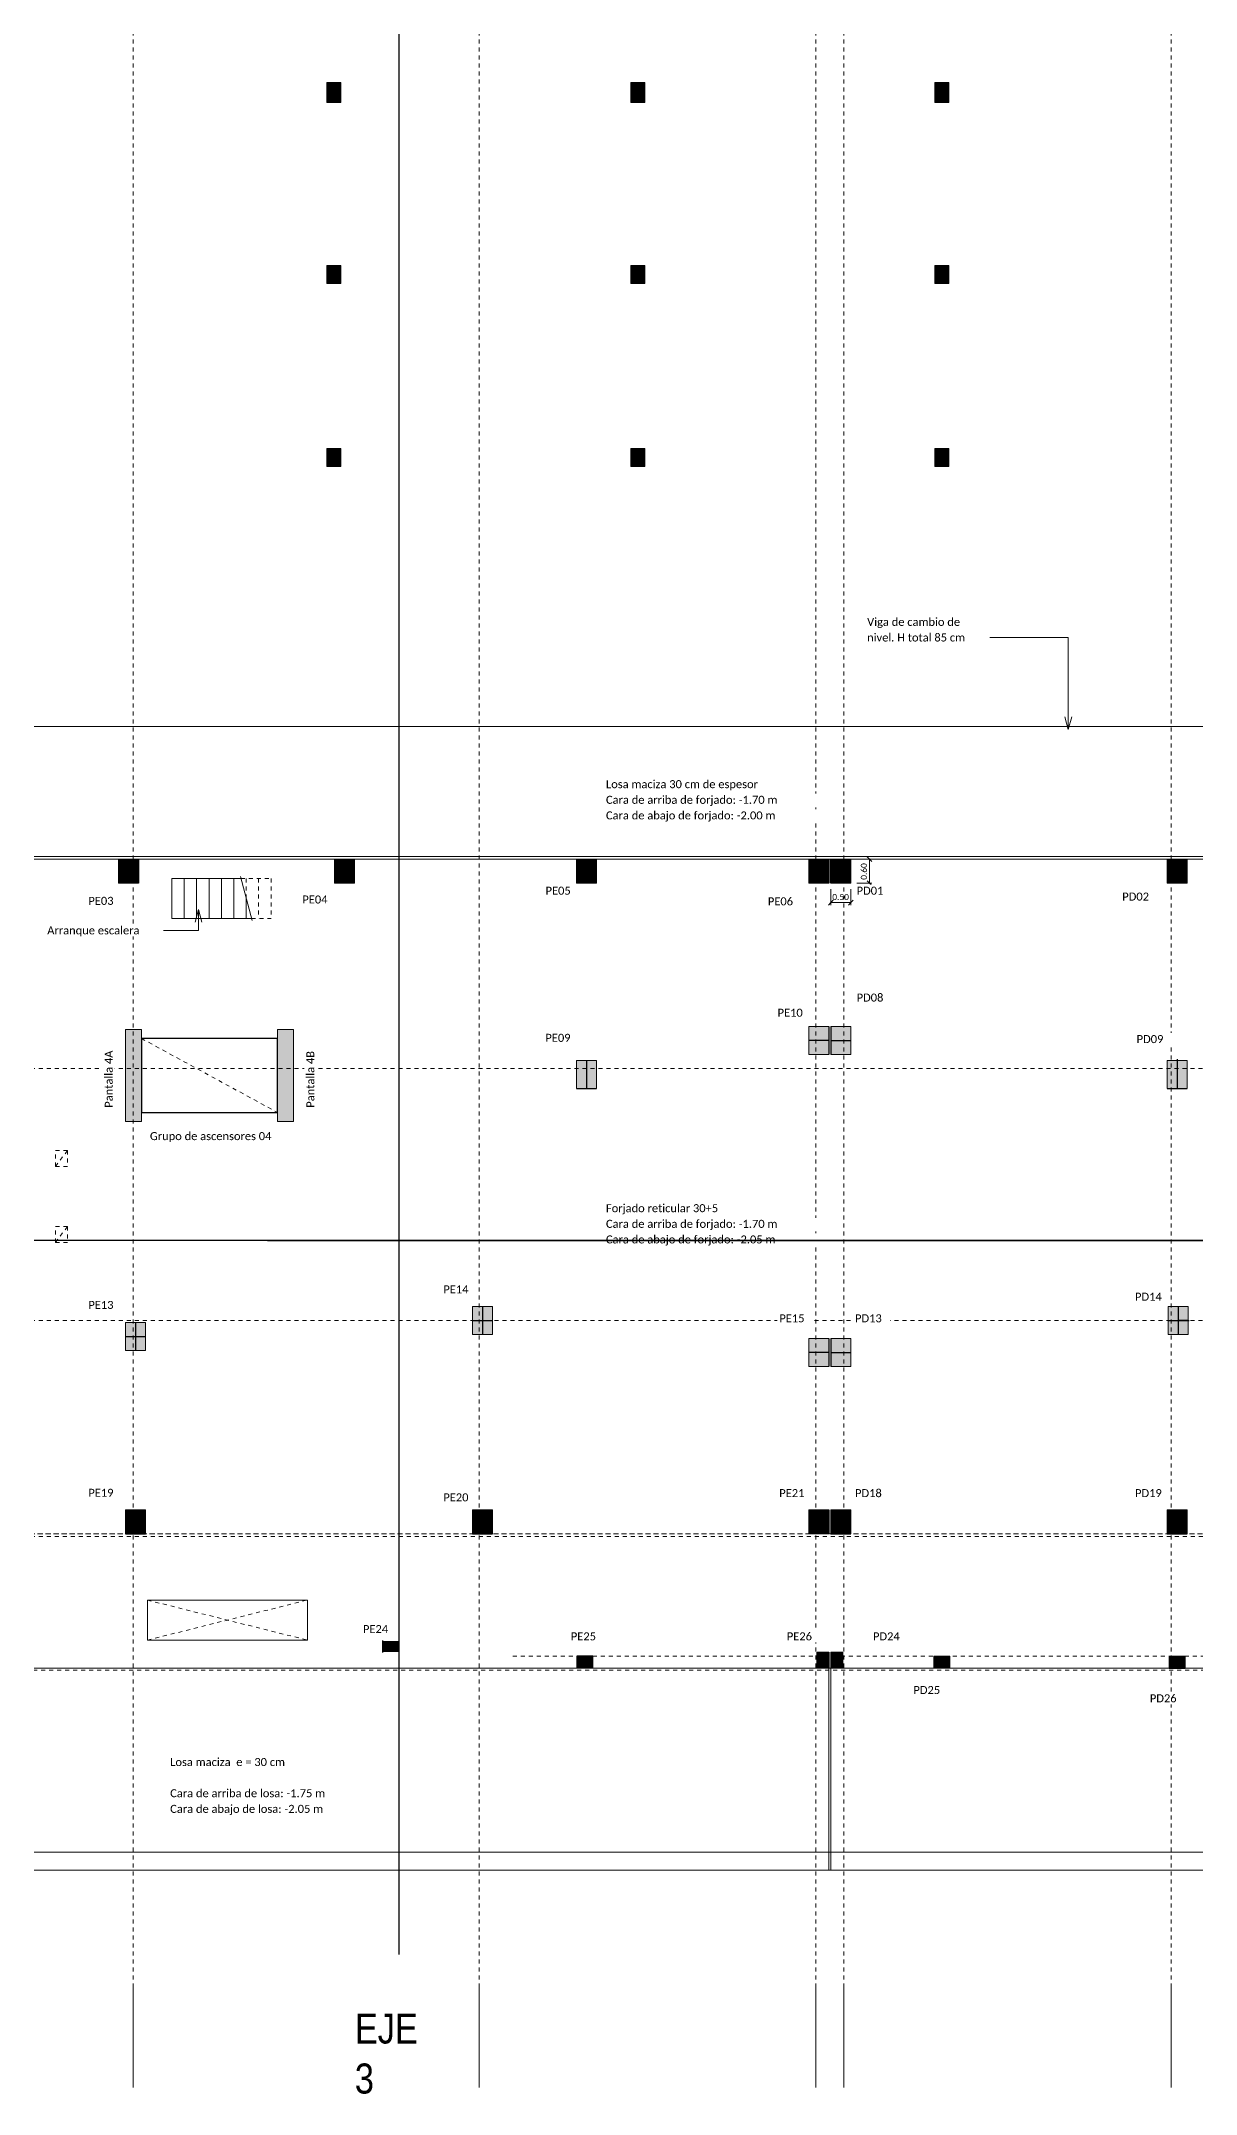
# Model space of a CAD drawing. Header units: millimetres. Extents: x -65 to 53, y -59 to 44.
# Drawn here: x -17.4 to 11.5, y -58.4 to -7.1 of the extents above; entities that cross this region are included whole.
import ezdxf

# ---------------------------------------------------------------- set-up
doc = ezdxf.new("R2010")
doc.units = ezdxf.units.MM
doc.linetypes.add('Trazo general', pattern=[0.001875, 0.00125, -0.000625])
for name, color, linetype, lineweight, true_color in [('0-AR-TXT-1', 5, 'Continuous', 5, 0x0000ff), ('0-AR-TXT-2', 1, 'Continuous', 5, 0xff0000), ('00-AUX-3', 7, 'Continuous', 25, 0xff8000), ('00-AUX-4', 7, 'Trazo general', 5, 0xa80000), ('00-AUX-5', 5, 'Trazo general', 5, 0x0000ff), ('1-AR-PILARES-1', 7, 'Continuous', 5, 0xc0c0c0), ('CS-COTAS-2', 7, 'Continuous', 5, 0x544282), ('REJILLA-1', 7, 'Continuous', 5, 0x008080), ('REJILLA-2', 7, 'Trazo general', 5, 0x008080)]:
    doc.layers.add(name, color=color, linetype=linetype, lineweight=lineweight, true_color=true_color)
for name, color, linetype, lineweight in [('00-AUX-1', 7, 'Trazo general', 5), ('00-AUX-2', 7, 'Continuous', 5), ('1-AR-ESCALERA', 7, 'Continuous', 5), ('1-AR-ESCALERA-1', 7, 'Trazo general', 5), ('1-AR-PILARES', 7, 'Continuous', 5), ('1-AR-VISTA', 7, 'Continuous', 5), ('CS-COTAS-100', 7, 'Continuous', 5)]:
    doc.layers.add(name, color=color, linetype=linetype, lineweight=lineweight)
doc.layers.add('EJES DE REPLANTEO', color=30, linetype='Continuous')
doc.styles.add('Calibri', font='calibri.ttf', dxfattribs={"height": 0.2})
doc.styles.add('Calibri_1', font='calibri.ttf', dxfattribs={"height": 0.15})
doc.styles.add('FS_Technic', font='technic_.ttf', dxfattribs={"height": 2.5})
doc.dimstyles.new('AIC_replanteo', dxfattribs={"dimscale": 0.3048, "dimtxt": 0.176602, "dimasz": 0.393701, "dimexe": 0.19685, "dimexo": 0.492126, "dimgap": 0.032808, "dimtad": 1, "dimrnd": 0.01, "dimzin": 0, "dimdsep": 46, "dimtxsty": 'Calibri_1', "dimblk1": 'OBLIQUE', "dimblk2": 'OBLIQUE', "dimsah": 1, "dimcen": 0.09, "dimazin": 0, "dimtfac": 1, "dimtdec": 4, "dimtix": 1, "dimtmove": 0, "dimatfit": 3, "dimfxl": 1, "dimtvp": 1, "dimtolj": 1, "dimtzin": 0, "dimarcsym": 2})

# ---------------------------------------------------------------- blocks, each defined once
blk = doc.blocks.new('DIMBLOCK73-Semi-sotano - forjado 02- STR')
at = {"layer": 'CS-COTAS-100', "color": 187, "lineweight": 15, "true_color": 0x544282, "transparency": 16777216}
for p, q in [((2.335, -28.657), (2.275, -28.717)), ((2.335, -28.657), (2.395, -28.597)), ((2.835, -28.657), (2.775, -28.717)), ((2.835, -28.657), (2.895, -28.597))]:
    blk.add_line(p, q, dxfattribs=at)
at = {"layer": 'CS-COTAS-100', "color": 187, "true_color": 0x544282, "transparency": 16777216}
for p, q in [((2.335, -28.657), (2.335, -28.322)), ((2.335, -28.657), (2.835, -28.657)), ((2.335, -28.657), (2.335, -28.717)), ((2.835, -28.657), (2.835, -28.322)), ((2.835, -28.657), (2.835, -28.717))]:
    blk.add_line(p, q, dxfattribs=at)
at = {"layer": 'CS-COTAS-100', "color": 0, "transparency": 16777216, "insert": (2.372, -28.44), "char_height": 0.15, "width": 0.5107, "attachment_point": 1, "line_spacing_factor": 1.158048, "style": 'Calibri_1'}
blk.add_mtext('0.50', dxfattribs=at)
blk = doc.blocks.new('_Oblique')
at = {"color": 0, "linetype": 'ByBlock', "lineweight": -2}
blk.add_line((-0.5, -0.5), (0.5, 0.5), dxfattribs=at)
blk = doc.blocks.new('DIMBLOCK74-Semi-sotano - forjado 02- STR')
at = {"layer": 'CS-COTAS-100', "color": 187, "true_color": 0x544282, "transparency": 16777216}
for p, q in [((3.303, -27.572), (2.985, -27.572)), ((3.303, -27.572), (3.303, -28.172)), ((3.303, -27.572), (3.363, -27.572)), ((3.303, -28.172), (2.985, -28.172)), ((3.303, -28.172), (3.363, -28.172))]:
    blk.add_line(p, q, dxfattribs=at)
at = {"layer": 'CS-COTAS-100', "color": 187, "lineweight": 15, "true_color": 0x544282, "transparency": 16777216}
for p, q in [((3.303, -27.572), (3.243, -27.512)), ((3.303, -27.572), (3.363, -27.632)), ((3.303, -28.172), (3.243, -28.112)), ((3.303, -28.172), (3.363, -28.232))]:
    blk.add_line(p, q, dxfattribs=at)
at = {"layer": 'CS-COTAS-100', "color": 0, "transparency": 16777216, "insert": (3.085, -28.085), "char_height": 0.15, "width": 0.5107, "attachment_point": 1, "rotation": 90, "line_spacing_factor": 1.158048, "style": 'Calibri_1'}
blk.add_mtext('0.60', dxfattribs=at)
blk = doc.blocks.new('zw$7473')
at = {"layer": 'EJES DE REPLANTEO'}
for p, q in [((-27.948, -79.782), (-27.948, 15.611)), ((26.908, -61.93), (-62.197, -61.93)), ((-31.24, -61.93), (26.908, -61.93))]:
    blk.add_line(p, q, dxfattribs=at)
at = {"layer": 'EJES DE REPLANTEO', "insert": (-29.056, -81.255), "char_height": 0.75, "width": 0.59784, "attachment_point": 1, "style": 'FS_Technic'}
blk.add_mtext('EJE 3', dxfattribs=at)

msp = doc.modelspace()

# ---------------------------------------------------------------- hatches: boundary and pattern name
at = {"layer": '1-AR-PILARES-1'}
for points in [[(-9.915, -8.652), (-9.915, -8.152), (-10.265, -8.152), (-10.265, -8.652)], [(-2.315, -8.652), (-2.315, -8.152), (-2.665, -8.152), (-2.665, -8.652)], [(5.285, -8.652), (5.285, -8.152), (4.935, -8.152), (4.935, -8.652)], [(-10.265, -13.177), (-9.915, -13.177), (-9.915, -12.727), (-10.265, -12.727)], [(-2.665, -13.177), (-2.315, -13.177), (-2.315, -12.727), (-2.665, -12.727)], [(4.935, -13.177), (5.285, -13.177), (5.285, -12.727), (4.935, -12.727)], [(-10.265, -17.752), (-9.915, -17.752), (-9.915, -17.302), (-10.265, -17.302)], [(-2.665, -17.752), (-2.315, -17.752), (-2.315, -17.302), (-2.665, -17.302)], [(4.935, -17.752), (5.285, -17.752), (5.285, -17.302), (4.935, -17.302)], [(-15.475, -28.172), (-14.975, -28.172), (-14.975, -27.572), (-15.475, -27.572)], [(-10.075, -28.172), (-9.575, -28.172), (-9.575, -27.572), (-10.075, -27.572)], [(-4.02, -28.172), (-3.52, -28.172), (-3.52, -27.572), (-4.02, -27.572)], [(1.785, -28.172), (2.285, -28.172), (2.285, -27.572), (1.785, -27.572)], [(2.335, -28.172), (2.835, -28.172), (2.835, -27.572), (2.335, -27.572)], [(10.74, -28.172), (11.24, -28.172), (11.24, -27.572), (10.74, -27.572)], [(1.785, -32.452), (2.285, -32.452), (2.285, -31.752), (1.785, -31.752)], [(2.335, -32.452), (2.835, -32.452), (2.835, -31.752), (2.335, -31.752)], [(-15.3, -34.127), (-14.9, -34.127), (-14.9, -31.827), (-15.3, -31.827)], [(-11.5, -34.127), (-11.1, -34.127), (-11.1, -31.827), (-11.5, -31.827), (-11.5, -31.902)], [(-4.02, -33.302), (-3.52, -33.302), (-3.52, -32.602), (-4.02, -32.602)], [(10.74, -33.302), (11.24, -33.302), (11.24, -32.602), (10.74, -32.602)], [(-6.62, -39.452), (-6.12, -39.452), (-6.12, -38.752), (-6.62, -38.752)], [(10.765, -39.452), (11.265, -39.452), (11.265, -38.752), (10.765, -38.752)], [(-15.3, -39.852), (-14.8, -39.852), (-14.8, -39.152), (-15.3, -39.152)], [(1.785, -40.252), (2.285, -40.252), (2.285, -39.552), (1.785, -39.552)], [(2.335, -40.252), (2.835, -40.252), (2.835, -39.552), (2.335, -39.552)], [(-14.8, -44.432), (-14.8, -43.832), (-15.3, -43.832), (-15.3, -44.432)], [(-6.62, -44.432), (-6.12, -44.432), (-6.12, -43.832), (-6.62, -43.832)], [(1.785, -44.432), (2.285, -44.432), (2.285, -43.832), (1.785, -43.832)], [(2.335, -44.432), (2.835, -44.432), (2.835, -43.832), (2.335, -43.832)], [(10.74, -44.432), (11.24, -44.432), (11.24, -43.832), (10.74, -43.832)], [(-8.475, -47.377), (-8.475, -47.127), (-8.875, -47.127), (-8.875, -47.377)], [(-3.615, -47.792), (-3.615, -47.492), (-4.015, -47.492), (-4.015, -47.792)], [(2.285, -47.792), (2.285, -47.392), (1.985, -47.392), (1.985, -47.792)], [(2.635, -47.792), (2.635, -47.392), (2.335, -47.392), (2.335, -47.792)], [(5.31, -47.792), (5.31, -47.492), (4.91, -47.492), (4.91, -47.792)], [(10.79, -47.792), (11.19, -47.792), (11.19, -47.492), (10.79, -47.492)]]:
    msp.add_hatch(color=256, dxfattribs=at).paths.add_polyline_path(points)

# ---------------------------------------------------------------- linework, layer by layer
at = {"layer": '0-AR-TXT-1'}
for p, q in [((6.141, -22.028), (5.729, -22.028)), ((8.271, -22.028), (6.141, -22.028)), ((8.271, -24.327), (8.271, -22.028)), ((8.271, -24.327), (8.186, -24.009)), ((8.271, -24.327), (8.357, -24.009)), ((-13.474, -28.831), (-13.56, -29.148)), ((-13.474, -28.831), (-13.389, -29.148)), ((-13.474, -28.831), (-13.474, -29.35)), ((-14.357, -29.35), (-14.901, -29.35)), ((-13.474, -29.35), (-14.357, -29.35))]:
    msp.add_line(p, q, dxfattribs=at)
at = {"layer": '00-AUX-1'}
for p, q in [((-11.5, -32.052), (-14.9, -32.052)), ((-14.9, -32.052), (-11.5, -33.902)), ((-14.9, -33.902), (-11.5, -33.902)), ((-17.052, -35.252), (-16.75, -34.852)), ((-17.052, -35.252), (-17.052, -34.852)), ((-17.052, -34.852), (-16.75, -34.852)), ((-16.75, -34.852), (-16.75, -35.252)), ((-16.75, -35.252), (-17.052, -35.252)), ((-17.052, -37.152), (-16.75, -36.752)), ((-17.052, -37.152), (-17.052, -36.752)), ((-17.052, -36.752), (-16.75, -36.752)), ((-16.75, -36.752), (-16.75, -37.152)), ((-16.75, -37.152), (-17.052, -37.152)), ((-14.752, -47.092), (-10.752, -46.092)), ((-14.752, -46.092), (-10.752, -47.092))]:
    msp.add_line(p, q, dxfattribs=at)
at = {"layer": '00-AUX-2'}
for p, q in [((-31.161, -52.842), (43.26, -52.842)), ((-30.84, -52.392), (42.81, -52.392))]:
    msp.add_line(p, q, dxfattribs=at)
at = {"layer": '00-AUX-3'}
for p, q in [((-15.475, -27.572), (-14.975, -27.572)), ((-14.975, -27.572), (-14.975, -28.172)), ((-10.075, -27.572), (-9.575, -27.572)), ((-10.075, -27.572), (-10.075, -28.172)), ((-4.02, -27.572), (-3.52, -27.572)), ((-3.77, -27.572), (-3.77, -28.172)), ((1.785, -27.572), (2.285, -27.572)), ((2.285, -27.572), (2.285, -28.172)), ((2.335, -28.172), (2.335, -27.572)), ((2.335, -27.572), (2.835, -27.572)), ((10.74, -27.572), (11.24, -27.572)), ((10.99, -27.572), (10.99, -28.172)), ((2.285, -31.752), (2.285, -32.452)), ((2.335, -31.752), (2.335, -32.452)), ((-14.9, -32.052), (-14.9, -33.902)), ((-11.5, -32.052), (-14.9, -32.052)), ((-11.5, -33.902), (-11.5, -32.052)), ((2.285, -32.102), (1.785, -32.102)), ((2.335, -32.102), (2.835, -32.102)), ((-3.77, -32.602), (-3.77, -33.302)), ((10.99, -32.572), (10.99, -33.302)), ((-4.02, -33.302), (-3.52, -33.302)), ((10.74, -33.302), (11.24, -33.302)), ((-14.9, -33.902), (-11.5, -33.902)), ((-6.37, -38.752), (-6.37, -39.452)), ((11.015, -38.752), (11.015, -39.452)), ((-15.3, -39.502), (-14.8, -39.502)), ((-15.05, -39.152), (-15.05, -39.852)), ((-6.62, -39.102), (-6.12, -39.102)), ((10.765, -39.102), (11.29, -39.102)), ((11.265, -39.102), (11.015, -39.102)), ((2.285, -39.902), (1.785, -39.902)), ((2.285, -39.552), (2.285, -40.252)), ((2.335, -39.552), (2.335, -40.252)), ((2.335, -39.902), (2.835, -39.902)), ((-15.05, -44.432), (-15.05, -43.832)), ((-6.37, -44.432), (-6.37, -43.832)), ((2.285, -43.832), (2.285, -44.432)), ((2.335, -43.832), (2.335, -44.432)), ((10.99, -44.432), (10.99, -43.832)), ((-15.3, -44.432), (-14.8, -44.432)), ((-6.62, -44.432), (-6.12, -44.432)), ((2.285, -44.432), (1.775, -44.432)), ((2.335, -44.432), (2.835, -44.432)), ((10.74, -44.432), (11.24, -44.432)), ((-8.875, -47.102), (-8.875, -47.402)), ((-8.875, -47.252), (-8.475, -47.252)), ((-3.614, -47.492), (-4.015, -47.492)), ((-4.015, -47.492), (-4.015, -47.795)), ((2.285, -47.392), (2.285, -47.792)), ((2.335, -47.392), (2.335, -47.792)), ((4.91, -47.492), (5.31, -47.492)), ((5.11, -47.492), (5.11, -47.792)), ((10.99, -47.792), (10.99, -47.492)), ((2.285, -47.792), (1.985, -47.792)), ((2.635, -47.792), (2.335, -47.792)), ((10.79, -47.792), (11.19, -47.792))]:
    msp.add_line(p, q, dxfattribs=at)
at = {"layer": '00-AUX-4'}
for p, q in [((-5.615, -47.492), (35.185, -47.492)), ((-5.615, -47.792), (35.185, -47.792))]:
    msp.add_line(p, q, dxfattribs=at)
at = {"layer": '00-AUX-5'}
for p, q in [((-32.56, -27.502), (26.26, -27.502)), ((-32.56, -27.572), (26.26, -27.572)), ((-33.902, -44.432), (43.26, -44.432)), ((-33.867, -44.502), (43.26, -44.502)), ((-32.406, -47.842), (43.26, -47.842)), ((43.26, -52.842), (-31.161, -52.842))]:
    msp.add_line(p, q, dxfattribs=at)
at = {"layer": '1-AR-ESCALERA'}
for p, q in [((-14.14, -28.052), (-14.14, -29.052)), ((-14.14, -28.052), (-12.414, -28.052)), ((-14.14, -28.052), (-14.14, -29.052)), ((-13.83, -28.052), (-13.83, -29.052)), ((-13.52, -28.052), (-13.52, -29.052)), ((-13.21, -28.052), (-13.21, -29.052)), ((-12.9, -28.052), (-12.9, -29.052)), ((-12.59, -28.052), (-12.59, -29.052)), ((-12.133, -29.1), (-12.427, -28.004)), ((-12.28, -28.552), (-12.28, -29.052)), ((-14.14, -29.052), (-12.146, -29.052))]:
    msp.add_line(p, q, dxfattribs=at)
at = {"layer": '1-AR-ESCALERA-1'}
for p, q in [((-12.414, -28.052), (-11.66, -28.052)), ((-12.28, -28.052), (-12.28, -28.552)), ((-11.97, -28.052), (-11.97, -29.052)), ((-11.66, -28.052), (-11.66, -29.052)), ((-12.146, -29.052), (-11.66, -29.052))]:
    msp.add_line(p, q, dxfattribs=at)
at = {"layer": '1-AR-PILARES'}
for p, q in [((-10.265, -8.152), (-10.265, -8.652)), ((-9.915, -8.152), (-10.265, -8.152)), ((-9.915, -8.652), (-9.915, -8.152)), ((-2.665, -8.152), (-2.665, -8.652)), ((-2.315, -8.152), (-2.665, -8.152)), ((-2.315, -8.652), (-2.315, -8.152)), ((4.935, -8.152), (4.935, -8.652)), ((5.285, -8.152), (4.935, -8.152)), ((5.285, -8.652), (5.285, -8.152)), ((-10.265, -8.652), (-9.915, -8.652)), ((-2.665, -8.652), (-2.315, -8.652)), ((4.935, -8.652), (5.285, -8.652)), ((-10.265, -12.727), (-10.265, -13.177)), ((-9.915, -12.727), (-10.265, -12.727)), ((-9.915, -13.177), (-9.915, -12.727)), ((-2.665, -12.727), (-2.665, -13.177)), ((-2.315, -12.727), (-2.665, -12.727)), ((-2.315, -13.177), (-2.315, -12.727)), ((4.935, -12.727), (4.935, -13.177)), ((5.285, -12.727), (4.935, -12.727)), ((5.285, -13.177), (5.285, -12.727)), ((-10.265, -13.177), (-9.915, -13.177)), ((-2.665, -13.177), (-2.315, -13.177)), ((4.935, -13.177), (5.285, -13.177)), ((-10.265, -17.302), (-10.265, -17.752)), ((-9.915, -17.302), (-10.265, -17.302)), ((-9.915, -17.752), (-9.915, -17.302)), ((-2.665, -17.302), (-2.665, -17.752)), ((-2.315, -17.302), (-2.665, -17.302)), ((-2.315, -17.752), (-2.315, -17.302)), ((4.935, -17.302), (4.935, -17.752)), ((5.285, -17.302), (4.935, -17.302)), ((5.285, -17.752), (5.285, -17.302)), ((-10.265, -17.752), (-9.915, -17.752)), ((-2.665, -17.752), (-2.315, -17.752)), ((4.935, -17.752), (5.285, -17.752)), ((-15.1, -27.572), (-15.475, -27.572)), ((-15.475, -27.572), (-15.475, -28.172)), ((-14.975, -27.572), (-15.1, -27.572)), ((-14.975, -27.752), (-14.975, -27.572)), ((-9.575, -27.572), (-10.075, -27.572)), ((-10.075, -27.572), (-10.075, -28.172)), ((-9.575, -28.172), (-9.575, -27.572)), ((-3.52, -27.572), (-4.02, -27.572)), ((-4.02, -27.572), (-4.02, -28.172)), ((-3.52, -28.172), (-3.52, -27.572)), ((2.285, -27.572), (1.785, -27.572)), ((1.785, -27.572), (1.785, -28.172)), ((2.285, -28.172), (2.285, -27.572)), ((2.835, -27.572), (2.335, -27.572)), ((2.335, -27.572), (2.335, -28.172)), ((2.835, -28.172), (2.835, -27.572)), ((11.24, -27.572), (10.74, -27.572)), ((10.74, -27.572), (10.74, -28.172)), ((11.24, -28.172), (11.24, -27.572)), ((-15.475, -28.172), (-15.1, -28.172)), ((-15.1, -28.172), (-14.98, -28.172)), ((-14.98, -28.172), (-14.975, -28.172)), ((-14.975, -28.172), (-14.975, -27.752)), ((-10.075, -28.172), (-9.575, -28.172)), ((-4.02, -28.172), (-3.52, -28.172)), ((1.785, -28.172), (2.285, -28.172)), ((2.335, -28.172), (2.835, -28.172)), ((10.74, -28.172), (11.24, -28.172)), ((2.285, -31.752), (1.785, -31.752)), ((1.785, -31.752), (1.785, -32.452)), ((2.285, -32.452), (2.285, -31.752)), ((2.835, -31.752), (2.335, -31.752)), ((2.335, -31.752), (2.335, -32.452)), ((2.835, -32.452), (2.835, -31.752)), ((-15.3, -31.827), (-15.3, -34.127)), ((-15.1, -31.827), (-15.3, -31.827)), ((-14.9, -31.827), (-15.1, -31.827)), ((-14.9, -31.902), (-14.9, -31.827)), ((-14.9, -34.127), (-14.9, -31.902)), ((-11.5, -31.827), (-11.5, -31.902)), ((-11.1, -31.827), (-11.5, -31.827)), ((-11.5, -31.902), (-11.5, -34.127)), ((-11.1, -31.902), (-11.1, -31.827)), ((-11.1, -34.127), (-11.1, -31.902)), ((-3.52, -32.602), (-4.02, -32.602)), ((-4.02, -32.602), (-4.02, -33.302)), ((-3.52, -33.302), (-3.52, -32.602)), ((1.785, -32.452), (2.285, -32.452)), ((2.335, -32.452), (2.835, -32.452)), ((11.24, -32.602), (10.74, -32.602)), ((10.74, -32.602), (10.74, -33.302)), ((11.24, -33.302), (11.24, -32.602)), ((-4.02, -33.302), (-3.52, -33.302)), ((10.74, -33.302), (11.24, -33.302)), ((-15.3, -34.127), (-14.9, -34.127)), ((-11.5, -34.127), (-11.1, -34.127)), ((-6.12, -38.752), (-6.62, -38.752)), ((-6.62, -38.752), (-6.62, -39.452)), ((-6.12, -39.452), (-6.12, -38.752)), ((11.265, -38.752), (10.765, -38.752)), ((10.765, -38.752), (10.765, -39.452)), ((11.265, -39.452), (11.265, -38.752)), ((-15.3, -39.152), (-15.3, -39.852)), ((-14.8, -39.152), (-15.3, -39.152)), ((-14.8, -39.852), (-14.8, -39.152)), ((-6.62, -39.452), (-6.12, -39.452)), ((10.765, -39.452), (11.265, -39.452)), ((-15.3, -39.852), (-14.8, -39.852)), ((2.285, -39.552), (1.785, -39.552)), ((1.785, -39.552), (1.785, -40.252)), ((2.285, -40.252), (2.285, -39.552)), ((2.835, -39.552), (2.335, -39.552)), ((2.335, -39.552), (2.335, -40.252)), ((2.835, -40.252), (2.835, -39.552)), ((1.785, -40.252), (2.285, -40.252)), ((2.335, -40.252), (2.835, -40.252)), ((-14.8, -43.832), (-15.3, -43.832)), ((-15.3, -43.832), (-15.3, -44.432)), ((-14.8, -44.432), (-14.8, -43.832)), ((-6.12, -43.832), (-6.62, -43.832)), ((-6.62, -43.832), (-6.62, -44.432)), ((-6.12, -44.432), (-6.12, -43.832)), ((1.785, -43.832), (1.785, -44.432)), ((2.285, -43.832), (1.785, -43.832)), ((2.285, -44.432), (2.285, -43.832)), ((2.335, -43.832), (2.335, -44.432)), ((2.835, -43.832), (2.335, -43.832)), ((2.835, -44.432), (2.835, -43.832)), ((11.24, -43.832), (10.74, -43.832)), ((10.74, -43.832), (10.74, -44.432)), ((11.24, -44.432), (11.24, -43.832)), ((-15.3, -44.432), (-14.8, -44.432)), ((-6.62, -44.432), (-6.12, -44.432)), ((1.785, -44.432), (2.285, -44.432)), ((2.335, -44.432), (2.835, -44.432)), ((10.74, -44.432), (11.24, -44.432)), ((-8.475, -47.127), (-8.875, -47.127)), ((-8.875, -47.127), (-8.875, -47.377)), ((-8.475, -47.377), (-8.475, -47.127)), ((-8.875, -47.377), (-8.475, -47.377)), ((-3.615, -47.492), (-4.015, -47.492)), ((-4.015, -47.492), (-4.015, -47.792)), ((-3.615, -47.792), (-3.615, -47.492)), ((1.985, -47.392), (1.985, -47.792)), ((2.285, -47.392), (1.985, -47.392)), ((2.285, -47.792), (2.285, -47.392)), ((2.335, -47.392), (2.335, -47.792)), ((2.635, -47.392), (2.335, -47.392)), ((2.635, -47.792), (2.635, -47.392)), ((5.31, -47.492), (4.91, -47.492)), ((4.91, -47.492), (4.91, -47.792)), ((5.31, -47.792), (5.31, -47.492)), ((11.19, -47.492), (10.79, -47.492)), ((10.79, -47.492), (10.79, -47.792)), ((11.19, -47.792), (11.19, -47.492)), ((-4.015, -47.792), (-3.615, -47.792)), ((1.985, -47.792), (2.285, -47.792)), ((2.335, -47.792), (2.635, -47.792)), ((4.91, -47.792), (5.31, -47.792)), ((10.79, -47.792), (11.19, -47.792))]:
    msp.add_line(p, q, dxfattribs=at)
at = {"layer": '1-AR-VISTA'}
for p, q in [((23, -24.252), (-32.52, -24.252)), ((-32.16, -27.502), (26.26, -27.502)), ((-15.475, -27.572), (-23.48, -27.572)), ((-10.075, -27.572), (-14.975, -27.572)), ((-4.02, -27.572), (-9.575, -27.572)), ((1.785, -27.572), (-3.52, -27.572)), ((2.335, -27.572), (2.285, -27.572)), ((10.74, -27.572), (2.835, -27.572)), ((19.42, -27.572), (11.24, -27.572)), ((-14.9, -32.052), (-11.5, -32.052)), ((-11.5, -33.902), (-14.9, -33.902)), ((-14.752, -46.092), (-10.752, -46.092)), ((-14.752, -47.092), (-14.752, -46.092)), ((-10.752, -46.092), (-10.752, -47.092)), ((-10.752, -47.092), (-14.752, -47.092)), ((-26.86, -47.792), (-4.015, -47.792)), ((-3.615, -47.792), (10.79, -47.792)), ((2.285, -52.842), (2.285, -47.792)), ((2.335, -47.792), (2.335, -52.842)), ((11.19, -47.792), (11.635, -47.792)), ((-31.161, -52.842), (2.285, -52.842)), ((2.335, -52.842), (43.19, -52.842))]:
    msp.add_line(p, q, dxfattribs=at)
at = {"layer": 'REJILLA-1'}
for p, q in [((-15.11, -58.279), (-15.11, -55.779)), ((-6.46, -58.279), (-6.46, -55.779)), ((1.96, -58.279), (1.96, -55.779)), ((2.66, -58.279), (2.66, -55.779)), ((10.84, -58.279), (10.84, -55.779))]:
    msp.add_line(p, q, dxfattribs=at)
at = {"layer": 'REJILLA-2'}
for p, q in [((-15.11, -55.779), (-15.11, 40.6)), ((-6.46, -55.779), (-6.46, 40.6)), ((1.96, -55.779), (1.96, 40.6)), ((2.66, -55.779), (2.66, 40.6)), ((10.84, -55.779), (10.84, 40.6)), ((-33.27, -27.572), (48.777, -27.572)), ((-33.27, -32.802), (48.777, -32.802)), ((-33.27, -39.102), (48.777, -39.102)), ((-33.27, -44.432), (48.777, -44.432))]:
    msp.add_line(p, q, dxfattribs=at)

# ---------------------------------------------------------------- texts
at = {"layer": '0-AR-TXT-1', "char_height": 0.2, "attachment_point": 1, "style": 'Calibri', "bg_fill": 3, "box_fill_scale": 1.25, "bg_fill_color": 256, "bg_fill_true_color": 13158600, "bg_fill_transparency": 0}
for s, insert, width in [('PE03', (-16.228, -28.512), 0.76962), ('PE06', (0.76, -28.524), 0.76962), ('PD08', (2.979, -30.93), 0.82574), ('PE09', (-4.802, -31.936), 0.76962), ('PE19', (-16.228, -43.31), 0.76962), ('PE25', (-4.166, -46.898), 0.76962), ('PD24', (3.388, -46.898), 0.82574), ('PD25', (4.399, -48.24), 0.82574)]:
    msp.add_mtext(s, dxfattribs=dict(at, insert=insert, width=width))
at = {"layer": '0-AR-TXT-2', "char_height": 0.2, "attachment_point": 1, "style": 'Calibri', "bg_fill": 3, "box_fill_scale": 1.25, "bg_fill_color": 256, "bg_fill_true_color": 13158600, "bg_fill_transparency": 0}
for s, insert, width in [('Losa maciza 30 cm de espesor', (-3.287, -25.595), 4.68185), ('Forjado reticular 30+5', (-3.287, -36.195), 3.44726), ('Losa maciza  e = 30 cm', (-14.182, -50.04), 3.53544), ('Cara de arriba de losa: -1.75 m', (-14.182, -50.82), 4.78607)]:
    msp.add_mtext(s, dxfattribs=dict(at, insert=insert, width=width))

# ---------------------------------------------------------------- dimensions: what is measured, and where the dimension line sits
at = {"layer": 'CS-COTAS-2'}
dim = msp.add_linear_dim(base=(3.303, -28.172), p1=(2.835, -27.572), p2=(2.835, -28.172), angle=90, dimstyle='AIC_replanteo', override={"dimpost": '<>', "dimfxl": 0.6}, dxfattribs=at)
dim.commit()
dim.dimension.update_dxf_attribs({"geometry": 'DIMBLOCK74-Semi-sotano - forjado 02- STR', "text_midpoint": (3.216, -27.872)})
dim = msp.add_linear_dim(base=(2.835, -28.657), p1=(2.335, -28.172), p2=(2.835, -28.172), dimstyle='AIC_replanteo', override={"dimpost": '<>', "dimfxl": 0.5}, dxfattribs=at)
dim.commit()
dim.dimension.update_dxf_attribs({"geometry": 'DIMBLOCK73-Semi-sotano - forjado 02- STR', "text_midpoint": (2.585, -28.571)})

# ---------------------------------------------------------------- next in the draw order: texts
at = {"layer": '0-AR-TXT-1', "char_height": 0.2, "attachment_point": 1, "style": 'Calibri', "bg_fill": 3, "box_fill_scale": 1.25, "bg_fill_color": 256, "bg_fill_true_color": 13158600, "bg_fill_transparency": 0}
for s, insert, width in [('Viga de cambio de ', (3.242, -21.538), 2.95021), ('PE05', (-4.798, -28.258), 0.76962), ('PD01', (2.979, -28.258), 0.82574), ('PE04', (-10.878, -28.478), 0.76962), ('PD02', (9.62, -28.405), 0.82574), ('Arranque escalera', (-17.256, -29.25), 2.85401), ('PE10', (1.003, -31.308), 0.76962), ('PD09', (9.979, -31.968), 0.82574), ('Grupo de ascensores 04', (-14.689, -34.393), 3.74388), ('PE14', (-7.354, -38.224), 0.76962), ('PD14', (9.939, -38.408), 0.82574), ('PE13', (-16.228, -38.613), 0.76962), ('PE15', (1.047, -38.948), 0.76962), ('PD13', (2.939, -38.948), 0.82574), ('PE20', (-7.354, -43.424), 0.76962), ('PE21', (1.045, -43.318), 0.76962), ('PD18', (2.939, -43.318), 0.82574), ('PD19', (9.939, -43.318), 0.82574), ('PE24', (-9.363, -46.717), 0.76962), ('PE26', (1.234, -46.898), 0.76962), ('PD26', (10.31, -48.447), 0.82574)]:
    msp.add_mtext(s, dxfattribs=dict(at, insert=insert, width=width))
at = {"layer": '0-AR-TXT-1', "char_height": 0.2, "attachment_point": 1, "rotation": 90, "style": 'Calibri', "bg_fill": 3, "box_fill_scale": 1.25, "bg_fill_color": 256, "bg_fill_true_color": 13158600, "bg_fill_transparency": 0}
for s, insert, width in [('Pantalla 4A', (-15.819, -33.784), 1.76371), ('Pantalla 4B', (-10.779, -33.784), 1.74768)]:
    msp.add_mtext(s, dxfattribs=dict(at, insert=insert, width=width))
at = {"layer": '0-AR-TXT-2', "char_height": 0.2, "attachment_point": 1, "style": 'Calibri', "bg_fill": 3, "box_fill_scale": 1.25, "bg_fill_color": 256, "bg_fill_true_color": 13158600, "bg_fill_transparency": 0}
for s, insert, width in [('Cara de arriba de forjado: -1.70 m ', (-3.287, -25.986), 5.37932), ('Cara de arriba de forjado: -1.70 m ', (-3.287, -36.586), 5.37932), ('Cara de abajo de losa: -2.05 m', (-14.182, -51.211), 4.71392)]:
    msp.add_mtext(s, dxfattribs=dict(at, insert=insert, width=width))

# ---------------------------------------------------------------- next in the draw order: texts
at = {"layer": '0-AR-TXT-1', "insert": (3.242, -21.928), "char_height": 0.2, "width": 3.01434, "attachment_point": 1, "style": 'Calibri', "bg_fill": 3, "box_fill_scale": 1.25, "bg_fill_color": 256, "bg_fill_true_color": 13158600, "bg_fill_transparency": 0}
msp.add_mtext('nivel. H total 85 cm', dxfattribs=at)
at = {"layer": '0-AR-TXT-2', "char_height": 0.2, "width": 5.30717, "attachment_point": 1, "style": 'Calibri', "bg_fill": 3, "box_fill_scale": 1.25, "bg_fill_color": 256, "bg_fill_true_color": 13158600, "bg_fill_transparency": 0}
for s, insert in [('Cara de abajo de forjado: -2.00 m ', (-3.287, -26.376)), ('Cara de abajo de forjado: -2.05 m ', (-3.287, -36.976))]:
    msp.add_mtext(s, dxfattribs=dict(at, insert=insert))

# ---------------------------------------------------------------- next in the draw order: block references
msp.add_blockref('zw$7473', (19.49, 24.828))

doc.saveas('drawing.dxf')
